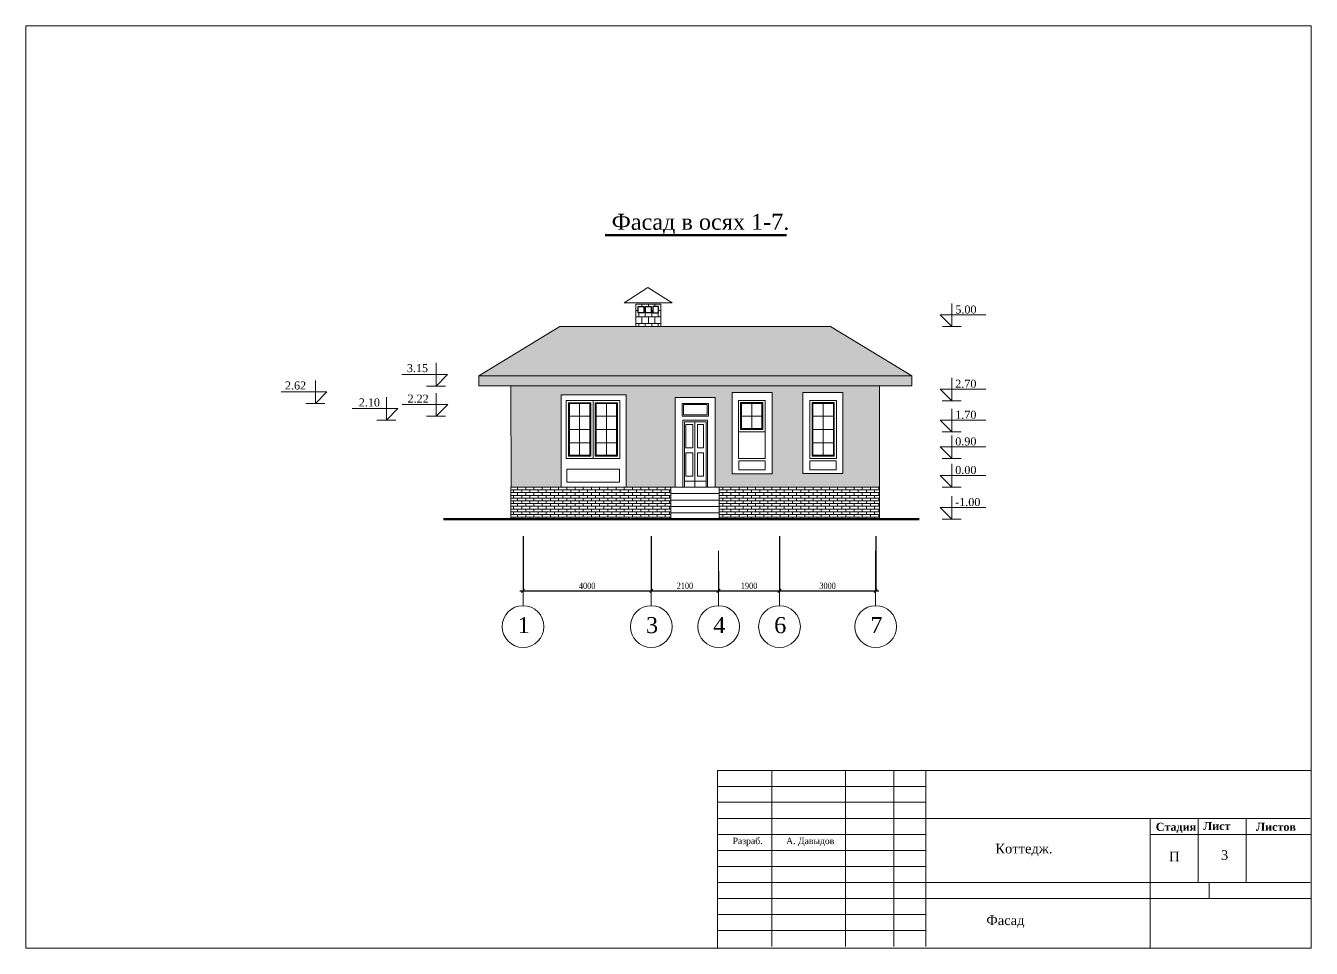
# Model space of a CAD drawing. Extents: x 1560470 to 2285577, y -245723 to 320220.
# Drawn here: x 2009615 to 2049718, y -245463 to -216678 of the extents above; entities that cross this region are included whole.
import ezdxf

# ---------------------------------------------------------------- set-up
doc = ezdxf.new("R2010")
doc.units = 0
doc.header["$LTSCALE"] = 500
doc.header["$MEASUREMENT"] = 0
doc.layers.get('0').update_dxf_attribs({"linetype": 'CONTINUOUS', "lineweight": 0, "plot": 0})
doc.layers.add('Для печати', color=250, linetype='CONTINUOUS', lineweight=0)
doc.layers.get('0').off()
doc.styles.add('NAKLON', font='TIMESBD.TTF', dxfattribs={"height": 500})
doc.styles.get("Standard").update_dxf_attribs({"font": 'TIMES.TTF', "width": 0.8, "height": 200})
doc.dimstyles.new('ISO-25', dxfattribs={"dimtxt": 300, "dimasz": 100, "dimexe": 0, "dimexo": 0, "dimgap": 50, "dimtad": 1, "dimdec": 0, "dimrnd": 10, "dimtxsty": 'Standard', "dimblk": 'OBLIQUE', "dimcen": 100, "dimdle": 100, "dimadec": 0, "dimazin": 0, "dimtfac": 1, "dimtdec": 0, "dimtmove": 0, "dimatfit": 3, "dimldrblk": 'OBLIQUE', "dimfxl": 0, "dimarcsym": 0})

# ---------------------------------------------------------------- blocks, each defined once
blk = doc.blocks.new('_Oblique')
at = {"color": 0, "linetype": 'ByBlock', "lineweight": -2}
blk.add_line((-0.5, -0.5), (0.5, 0.5), dxfattribs=at)
blk = doc.blocks.new('*D386')
at = {"layer": 'Для печати', "color": 0, "linetype": 'Continuous', "lineweight": -2, "ltscale": 0.13}
for p, q in [((2029129, -232599), (2029129, -234308)), ((2031229, -233695), (2031229, -234308)), ((2029029, -234308), (2031329, -234308))]:
    blk.add_line(p, q, dxfattribs=at)
at = {"layer": 'Для печати', "color": 0, "linetype": 'Continuous', "lineweight": -2, "ltscale": 0.13, "xscale": 100, "yscale": 100, "zscale": 100, "rotation": 180}
blk.add_blockref('_Oblique', (2029129, -234308), dxfattribs=at)
at = {"layer": 'Для печати', "color": 0, "linetype": 'Continuous', "lineweight": -2, "ltscale": 0.13, "xscale": 100, "yscale": 100, "zscale": 100}
blk.add_blockref('_Oblique', (2031229, -234308), dxfattribs=at)
at = {"layer": 'Для печати', "color": 0, "linetype": 'Continuous', "lineweight": 9, "ltscale": 0.13, "insert": (2030179, -234156), "char_height": 200, "attachment_point": 5}
blk.add_mtext('2100', dxfattribs=at)
blk = doc.blocks.new('*D387')
at = {"layer": 'Для печати', "color": 0, "linetype": 'Continuous', "lineweight": -2, "ltscale": 0.13}
for p, q in [((2025129, -232602), (2025129, -234308)), ((2029129, -232599), (2029129, -234308)), ((2025029, -234308), (2029229, -234308))]:
    blk.add_line(p, q, dxfattribs=at)
at = {"layer": 'Для печати', "color": 0, "linetype": 'Continuous', "lineweight": -2, "ltscale": 0.13, "xscale": 100, "yscale": 100, "zscale": 100, "rotation": 180}
blk.add_blockref('_Oblique', (2025129, -234308), dxfattribs=at)
at = {"layer": 'Для печати', "color": 0, "linetype": 'Continuous', "lineweight": -2, "ltscale": 0.13, "xscale": 100, "yscale": 100, "zscale": 100}
blk.add_blockref('_Oblique', (2029129, -234308), dxfattribs=at)
at = {"layer": 'Для печати', "color": 0, "linetype": 'Continuous', "lineweight": 9, "ltscale": 0.13, "insert": (2027129, -234156), "char_height": 200, "attachment_point": 5}
blk.add_mtext('4000', dxfattribs=at)
blk = doc.blocks.new('*D388')
at = {"layer": 'Для печати', "color": 0, "linetype": 'Continuous', "lineweight": -2, "ltscale": 0.13}
for p, q in [((2033129, -232602), (2033129, -234308)), ((2031229, -233695), (2031229, -234308)), ((2031129, -234308), (2033229, -234308))]:
    blk.add_line(p, q, dxfattribs=at)
at = {"layer": 'Для печати', "color": 0, "linetype": 'Continuous', "lineweight": -2, "ltscale": 0.13, "xscale": 100, "yscale": 100, "zscale": 100, "rotation": 180}
blk.add_blockref('_Oblique', (2031229, -234308), dxfattribs=at)
at = {"layer": 'Для печати', "color": 0, "linetype": 'Continuous', "lineweight": -2, "ltscale": 0.13, "xscale": 100, "yscale": 100, "zscale": 100}
blk.add_blockref('_Oblique', (2033129, -234308), dxfattribs=at)
at = {"layer": 'Для печати', "color": 0, "linetype": 'Continuous', "lineweight": 9, "ltscale": 0.13, "insert": (2032179, -234156), "char_height": 200, "attachment_point": 5}
blk.add_mtext('1900', dxfattribs=at)
blk = doc.blocks.new('*D389')
at = {"layer": 'Для печати', "color": 0, "linetype": 'Continuous', "lineweight": -2, "ltscale": 0.13}
for p, q in [((2033129, -232602), (2033129, -234308)), ((2036129, -232599), (2036129, -234308)), ((2033029, -234308), (2036229, -234308))]:
    blk.add_line(p, q, dxfattribs=at)
at = {"layer": 'Для печати', "color": 0, "linetype": 'Continuous', "lineweight": -2, "ltscale": 0.13, "xscale": 100, "yscale": 100, "zscale": 100, "rotation": 180}
blk.add_blockref('_Oblique', (2033129, -234308), dxfattribs=at)
at = {"layer": 'Для печати', "color": 0, "linetype": 'Continuous', "lineweight": -2, "ltscale": 0.13, "xscale": 100, "yscale": 100, "zscale": 100}
blk.add_blockref('_Oblique', (2036129, -234308), dxfattribs=at)
at = {"layer": 'Для печати', "color": 0, "linetype": 'Continuous', "lineweight": 9, "ltscale": 0.13, "insert": (2034629, -234156), "char_height": 200, "attachment_point": 5}
blk.add_mtext('3000', dxfattribs=at)

msp = doc.modelspace()

# ---------------------------------------------------------------- hatches: boundary and pattern name
at = {"layer": 'Для печати', "linetype": 'Continuous', "lineweight": 0, "ltscale": 1.3}
h = msp.add_hatch(dxfattribs=at)
h.set_pattern_fill('AR-B88', color=5, style=0)
h.set_pattern_definition([(7e-15, (1475016.68, 72532.5), (0, 203.2), []), (90, (1475016.68, 72532.49), (-101.6, 203.2), [203.2, -203.2])])
h.paths.add_polyline_path([(2028947.1, -225437.3), (2029123.1, -225437.3), (2029123.1, -225632.7), (2028947.1, -225632.7)], flags=16)
h.paths.add_polyline_path([(2029350, -225437.3), (2029174, -225437.3), (2029174, -225632.7), (2029350, -225632.7)], flags=16)
h.paths.add_polyline_path([(2028724.1, -225437.3), (2028900.1, -225437.3), (2028900.1, -225632.7), (2028724.1, -225632.7)], flags=16)
h.paths.add_polyline_path([(2028649.7, -225366.9), (2029424.3, -225366.9), (2029424.3, -226066.2), (2028649.7, -226066)])
at = {"layer": 'Для печати', "linetype": 'Continuous', "lineweight": 0, "ltscale": 0.13}
h = msp.add_hatch(dxfattribs=at)
h.set_pattern_fill('AR-RSHKE', color=5, scale=20, style=0)
h.set_pattern_definition([(0, (-1.44, -30430.82), (510, 240), [120, -100, 140, -60, 180, -80]), (0, (118.56, -30420.82), (510, 240), [100, -380, 80, -120]), (0, (358.56, -30445.82), (510, 240), [60, -620]), (90, (-1.44, -30430.82), (-170, 240), [230, -730]), (90, (118.56, -30430.82), (-170, 240), [225, -735]), (90, (218.56, -30430.82), (-170, 240), [210, -750]), (90, (358.56, -30445.82), (-170, 240), [230, -730]), (90, (418.56, -30445.82), (-170, 240), [230, -730]), (90, (598.56, -30430.82), (-170, 240), [220, -740])])
edge = h.paths.add_edge_path()
edge.add_line((2023751.7, -227606.2), (2026281.1, -226065.7))
edge.add_line((2026281.1, -226065.7), (2034723.1, -226065.8))
edge.add_line((2034723.1, -226065.8), (2037251.9, -227606.3))
edge.add_line((2037251.9, -227606.3), (2023751.7, -227606.3))
h = msp.add_hatch(dxfattribs=at)
h.set_pattern_fill('ANSI36', color=5, scale=350, angle=134, style=0)
h.set_pattern_definition([(179, (-1.44, -30430.82), (-77.3143819, -42.4071368), [109.375, -21.875, 0, -21.875])])
h.paths.add_polyline_path([(2023751.7, -227606.2), (2037251.9, -227606.2), (2037251.9, -227916.3), (2023751.7, -227916.3)])
h = msp.add_hatch(dxfattribs=at)
h.set_pattern_fill('AR-SAND', color=5, scale=100, style=0)
h.set_pattern_definition([(37.5, (-1.44, -30430.82), (-6.299336, 192.682377), [0, -152, 0, -170, 0, -162.5]), (7.5, (-1.44, -30430.82), (176.97767, 282.214607), [0, -82, 0, -137, 0, -52.5]), (327.5, (-124.44, -30430.82), (311.414186, 0.565905), [0, -50, 0, -180, 0, -235]), (317.5, (-124.44, -30430.82), (300.61266, 87.767556), [0, -25, 0, -118, 0, -135])])
h.paths.add_polyline_path([(2036251.5, -231077.2), (2024753.8, -231077.2), (2024752.2, -227916.3), (2036251.5, -227916.3)])
h.paths.add_polyline_path([(2026319.7, -228195), (2028342.4, -228195), (2028342.4, -231077.2), (2026319.7, -231077.2)], flags=16)
h.paths.add_polyline_path([(2029873.5, -228279.6), (2031123.2, -228279.6), (2031123.2, -231076.8), (2029873.5, -231076.8)], flags=16)
h.paths.add_polyline_path([(2031651.2, -228124.8), (2032900.9, -228124.8), (2032900.9, -230654.6), (2031651.2, -230654.6)], flags=16)
h.paths.add_polyline_path([(2035103.3, -228124.4), (2033853.6, -228124.4), (2033853.6, -230654.1), (2035103.3, -230654.1)], flags=16)
h = msp.add_hatch(dxfattribs=at)
h.set_pattern_fill('AR-BRSTD', color=5, scale=32, style=0)
h.set_pattern_definition([(0, (-1.44, -30430.82), (0, 85.344), []), (90, (-1.44, -30430.82), (-128, 85.344), [85.344, -85.344])])
h.paths.add_polyline_path([(2024752.1, -231077.2), (2036251.5, -231077.2), (2036251.5, -232077.4), (2024752.1, -232077.4)])
h.paths.add_polyline_path([(2031243.4, -231077.2), (2029739.5, -231077.2), (2029739.5, -232077.4), (2031243.4, -232077.4)])
at = {"layer": 'Для печати', "linetype": 'Continuous', "lineweight": 15, "ltscale": 0.13}
h = msp.add_hatch(dxfattribs=at)
h.set_pattern_fill('ANSI31', color=5, scale=1600, angle=135, style=0)
h.set_pattern_definition([(180, (-1.44, -30476.85), (-4e-14, -200), [])])
h.paths.add_polyline_path([(2031243.4, -231123.2), (2029739.5, -231123.2), (2029739.5, -232123.4), (2031243.4, -232123.4)])

# ---------------------------------------------------------------- linework, layer by layer
at = {"layer": 'Для печати', "color": 5, "linetype": 'Continuous', "lineweight": 50, "ltscale": 0.13}
for p, q in [((2033347.8, -223217.7), (2027688.8, -223217.7)), ((2022650.5, -232077.4), (2037487.7, -232077.4))]:
    msp.add_line(p, q, dxfattribs=at)
at = {"layer": 'Для печати', "color": 5, "linetype": 'Continuous', "lineweight": 15}
for p, q in [((2038505.2, -226063.3), (2038505.2, -225343.4)), ((2038145.2, -225703.4), (2039567.5, -225703.4)), ((2038505.2, -226063.3), (2038145.2, -225703.4)), ((2038209.5, -226063.3), (2038800.9, -226063.3)), ((2022414.7, -227919.6), (2022414.7, -227199.7)), ((2018650.2, -228463.4), (2018650.2, -227743.4)), ((2022774.7, -227559.7), (2021352.4, -227559.7)), ((2022414.7, -227919.6), (2022774.7, -227559.7)), ((2038502.8, -228379.9), (2038502.8, -227659.9)), ((2019010.2, -228103.4), (2017587.9, -228103.4)), ((2018650.2, -228463.4), (2019010.2, -228103.4)), ((2022710.4, -227919.6), (2022119, -227919.6)), ((2022417.6, -228858.6), (2022417.6, -228138.6)), ((2038142.8, -228019.9), (2039565.1, -228019.9)), ((2038502.8, -228379.9), (2038142.8, -228019.9)), ((2018945.9, -228463.4), (2018354.5, -228463.4)), ((2020864.9, -228986), (2020864.9, -228266)), ((2022777.6, -228498.6), (2021355.3, -228498.6)), ((2022417.6, -228858.6), (2022777.6, -228498.6)), ((2026476.6, -228374), (2028145.3, -228373.4)), ((2026476.6, -228374.8), (2026476.6, -230177.6)), ((2026546.1, -228439.4), (2026546.1, -230108.6)), ((2026546.1, -228439.4), (2027241.6, -228439.4)), ((2026574, -228469.2), (2026574, -230080.8)), ((2026574, -228469.2), (2027213.8, -228469.2)), ((2026893.9, -228439.7), (2026893.9, -230108.6)), ((2027213.8, -228469.1), (2027213.8, -230080.8)), ((2027241.6, -228439.2), (2027241.6, -230108.6)), ((2027311.2, -228373.7), (2027311.2, -230177.9)), ((2027380.2, -228439.2), (2027380.2, -230108.6)), ((2028075.7, -228439.4), (2027380.2, -228439.4)), ((2027408, -228469.1), (2027408, -230080.8)), ((2028047.9, -228469.2), (2027408, -228469.2)), ((2027728, -228439.7), (2027728, -230108.6)), ((2028047.9, -228469.2), (2028047.9, -230080.8)), ((2028075.7, -228439.4), (2028075.7, -230108.6)), ((2028145.3, -228374.2), (2028145.3, -230177.6)), ((2031845.7, -228374.7), (2031845.7, -230177.5)), ((2031914.1, -228437.6), (2032609.6, -228437.6)), ((2031915.3, -228439.3), (2032610.8, -228439.3)), ((2031941.9, -228467.4), (2032581.7, -228467.4)), ((2032261.9, -228439.4), (2032261.9, -229272.2)), ((2032680.3, -228373.6), (2032680.3, -230177.8)), ((2034074.2, -228373.1), (2034074.2, -230177.2)), ((2034143.7, -228438.7), (2034143.7, -230108.1)), ((2034839.2, -228438.9), (2034143.7, -228438.9)), ((2034171.6, -228468.6), (2034171.6, -230080.2)), ((2034811.4, -228468.6), (2034171.6, -228468.6)), ((2034491.5, -228439.2), (2034491.5, -230108.1)), ((2034811.4, -228468.6), (2034811.4, -230080.2)), ((2034839.2, -228438.9), (2034839.2, -230108.1)), ((2034908.8, -228374.2), (2034908.8, -230177.1)), ((2038207.1, -228379.9), (2038798.5, -228379.9)), ((2021224.9, -228626), (2019802.6, -228626)), ((2020864.9, -228986), (2021224.9, -228626)), ((2022713.3, -228858.6), (2022121.9, -228858.6)), ((2026546.1, -228856.7), (2027241.6, -228856.7)), ((2028075.7, -228856.7), (2027380.2, -228856.7)), ((2030111.2, -228985.1), (2030886.3, -228985.1)), ((2030886.3, -228985.6), (2030886.3, -231076.9)), ((2032609.6, -228856.4), (2031914.1, -228856.4)), ((2034839.2, -228856.2), (2034143.7, -228856.2)), ((2038502.3, -229347.1), (2038502.3, -228627.1)), ((2021160.6, -228986), (2020569.2, -228986)), ((2026546.1, -229274), (2027241.6, -229274)), ((2028075.7, -229274), (2027380.2, -229274)), ((2030161.2, -229035.1), (2030161.2, -231076.9)), ((2030161.2, -229035.1), (2030836.2, -229035.1)), ((2030161.3, -229035.1), (2030161.3, -231076.9)), ((2030206.7, -229115.1), (2030206.7, -229845.1)), ((2030206.7, -229115.1), (2030421.7, -229115.1)), ((2030421.7, -229115.1), (2030421.7, -229845.1)), ((2030486.3, -229035.1), (2030486.3, -231076.9)), ((2030566.3, -229115.1), (2030566.3, -229845.1)), ((2030566.3, -229115.1), (2030756.3, -229115.1)), ((2030756.3, -229115.1), (2030756.3, -229845.1)), ((2030836.3, -229035.1), (2030836.3, -231076.9)), ((2031914.1, -229272.2), (2032609.6, -229272.2)), ((2034839.2, -229273.5), (2034143.7, -229273.5)), ((2038502.3, -229347.1), (2038142.3, -228987.1)), ((2038142.3, -228987.1), (2039564.6, -228987.1)), ((2038206.6, -229347.1), (2038798, -229347.1)), ((2026546.1, -229691.3), (2027241.6, -229691.3)), ((2028075.7, -229691.3), (2027380.2, -229691.3)), ((2034839.2, -229690.8), (2034143.7, -229690.8)), ((2038503, -230179.6), (2038503, -229459.6)), ((2026476.6, -230177.6), (2028145.3, -230177)), ((2026546.1, -230108.6), (2027241.6, -230108.6)), ((2026574, -230080.8), (2027213.8, -230080.8)), ((2028075.7, -230108.6), (2027380.2, -230108.6)), ((2028047.9, -230080.8), (2027408, -230080.8)), ((2030206.7, -229845.1), (2030421.7, -229845.1)), ((2030206.7, -230005.1), (2030206.7, -230735.1)), ((2030206.7, -230005.1), (2030421.7, -230005.1)), ((2030421.7, -230005.1), (2030421.7, -230735.1)), ((2030566.3, -229845.1), (2030756.3, -229845.1)), ((2030566.3, -230005.1), (2030566.3, -230735.1)), ((2030566.3, -230005.1), (2030756.3, -230005.1)), ((2030756.3, -230005.1), (2030756.3, -230735.1)), ((2034839.2, -230108.1), (2034143.7, -230108.1)), ((2034811.4, -230080.2), (2034171.6, -230080.2)), ((2038143, -229819.6), (2039565.3, -229819.6)), ((2038503, -230179.6), (2038143, -229819.6)), ((2038207.4, -230179.6), (2038798.7, -230179.6)), ((2038502.9, -231071.1), (2038502.9, -230351.1)), ((2030163.1, -230885.1), (2030836.3, -230885.1)), ((2030206.7, -230735.1), (2030421.7, -230735.1)), ((2030566.3, -230735.1), (2030756.3, -230735.1)), ((2038502.9, -231071.1), (2038142.9, -230711.1)), ((2038142.9, -230711.1), (2039565.2, -230711.1)), ((2038207.2, -231071.1), (2038798.6, -231071.1)), ((2038500.7, -232071.7), (2038500.7, -231351.8)), ((2038140.7, -231711.8), (2039563, -231711.8)), ((2038500.7, -232071.7), (2038140.7, -231711.8)), ((2038205, -232071.7), (2038796.4, -232071.7)), ((2032891.1, -245410.5), (2032892, -239910.5)), ((2035191.1, -245410.9), (2035192, -239910.9)), ((2036691.1, -245411.1), (2036692, -239911.1)), ((2037691.1, -245411.3), (2037692, -239911.3)), ((2031192, -240410.2), (2037692, -240411.3)), ((2031191.8, -241410.2), (2037691.8, -241411.3)), ((2031191.7, -241910.2), (2037691.7, -241911.3)), ((2044693.7, -241913.2), (2049693.7, -241914)), ((2031191.5, -242910.2), (2037691.5, -242911.3)), ((2031191.5, -243410.2), (2037691.5, -243411.3)), ((2031191.4, -243910.2), (2049691.4, -243913.3)), ((2031191.3, -244410.2), (2037691.3, -244411.3)), ((2031191.2, -244910.2), (2037691.2, -244911.3))]:
    msp.add_line(p, q, dxfattribs=at)
at = {"layer": 'Для печати', "color": 5, "linetype": 'Continuous', "lineweight": 0}
for p, q in [((2025128.8, -233063), (2025128.8, -234771.9)), ((2029129.2, -233063), (2029129.2, -234771.8)), ((2031229.1, -233063), (2031229.1, -234771.8)), ((2033128.9, -233063), (2033128.9, -234771.9)), ((2036128.5, -233063), (2036128.5, -234771.8))]:
    msp.add_line(p, q, dxfattribs=at)
at = {"layer": 'Для печати', "color": 5, "linetype": 'Continuous', "lineweight": 15, "ltscale": 0.13}
for p, q in [((2031191.5, -239914.4), (2049693.5, -239914.4)), ((2031191.5, -245451.5), (2031191.5, -239914.4)), ((2037685.6, -240905.7), (2031194.3, -240905.7)), ((2031216.7, -241409.6), (2049687.8, -241409.6)), ((2044694, -241408.7), (2044694, -245462.6)), ((2046190.6, -241408.7), (2046190.6, -243406.5)), ((2047687.2, -241408.7), (2047687.2, -243406.5)), ((2031204.2, -242412.6), (2037691.9, -242412.6)), ((2037693.1, -243406.7), (2044686.8, -243406.7)), ((2044686.8, -243406.7), (2049687.5, -243406.7)), ((2046536, -243406.5), (2046536, -243909.6))]:
    msp.add_line(p, q, dxfattribs=at)
at = {"layer": 'Для печати', "color": 5, "linetype": 'Continuous', "lineweight": 0, "ltscale": 0.13}
msp.add_lwpolyline([(2049717.6, -245460.9), (2009615, -245460.9), (2009615, -216677.7), (2049717.6, -216677.7)], close=True, dxfattribs=at)
at = {"layer": 'Для печати', "color": 5, "linetype": 'Continuous', "lineweight": 15, "ltscale": 1.3}
for points in [[(2029784.8, -225322.5), (2029021.4, -224844.3), (2028286.2, -225321.6)], [(2028649.7, -225366.9), (2029424.3, -225366.9), (2029424.3, -226066.2), (2028649.7, -226066)]]:
    msp.add_lwpolyline(points, close=True, dxfattribs=at)
at = {"layer": 'Для печати', "color": 5, "linetype": 'Continuous', "lineweight": 30, "ltscale": 1.3}
for points in [[(2028724.1, -225437.3), (2028900.1, -225437.3), (2028900.1, -225632.7), (2028724.1, -225632.7)], [(2028947.1, -225437.3), (2029123.1, -225437.3), (2029123.1, -225632.7), (2028947.1, -225632.7)], [(2029350, -225437.3), (2029174, -225437.3), (2029174, -225632.7), (2029350, -225632.7)]]:
    msp.add_lwpolyline(points, close=True, dxfattribs=at)
at = {"layer": 'Для печати', "color": 5, "linetype": 'Continuous', "lineweight": 15, "ltscale": 0.13}
msp.add_lwpolyline([(2023751.7, -227606.2), (2026281.1, -226065.7), (2034723.1, -226065.8), (2037251.9, -227606.3), (2023751.7, -227606.3)], dxfattribs=at)
for points in [[(2023751.7, -227606.2), (2037251.9, -227606.2), (2037251.9, -227916.3), (2023751.7, -227916.3)], [(2036251.5, -231077.2), (2024753.8, -231077.2), (2024752.2, -227916.3), (2036251.5, -227916.3)], [(2031651.2, -228124.8), (2032900.9, -228124.8), (2032900.9, -230654.6), (2031651.2, -230654.6)], [(2035103.3, -228124.4), (2033853.6, -228124.4), (2033853.6, -230654.1), (2035103.3, -230654.1)], [(2026319.7, -228195), (2028342.4, -228195), (2028342.4, -231077.2), (2026319.7, -231077.2)], [(2029873.5, -228279.6), (2031123.2, -228279.6), (2031123.2, -231076.8), (2029873.5, -231076.8)], [(2030089.5, -228462.4), (2030915.8, -228462.4), (2030915.8, -228859.8), (2030089.5, -228859.8)], [(2030871.2, -228819.2), (2030131, -228819.2), (2030131, -228500.3), (2030871.2, -228500.3)], [(2032679.1, -228373), (2031845, -228373), (2031845, -229347.4), (2032679.1, -229347.4)], [(2032680.3, -230177.6), (2031845.7, -230177.6), (2031845.7, -228374.7), (2032680.3, -228374.7)], [(2032609.6, -228437.6), (2031914.1, -228437.6), (2031914.1, -229272.2), (2032609.6, -229272.2)], [(2032581.7, -228467.4), (2031941.9, -228467.4), (2031941.9, -229242.5), (2032581.7, -229242.5)], [(2034074.2, -230177.2), (2034908.8, -230177.2), (2034908.8, -228374.2), (2034074.2, -228374.2)], [(2030886.3, -231076.9), (2030111.2, -231076.9), (2030111.2, -228985.1), (2030886.3, -228985.1)], [(2026490.8, -230518.6), (2028141.5, -230518.6), (2028141.5, -230917.1), (2026490.8, -230917.1)], [(2031856.8, -230250.9), (2032683.1, -230250.9), (2032683.1, -230530.9), (2031856.8, -230530.9)], [(2034897.7, -230250.5), (2034071.3, -230250.5), (2034071.3, -230530.5), (2034897.7, -230530.5)], [(2024752.1, -231077.2), (2036251.5, -231077.2), (2036251.5, -232077.4), (2024752.1, -232077.4)], [(2031243.4, -231077.2), (2029739.5, -231077.2), (2029739.5, -232077.4), (2031243.4, -232077.4)]]:
    msp.add_lwpolyline(points, close=True, dxfattribs=at)
at = {"layer": 'Для печати', "color": 5, "linetype": 'Continuous', "lineweight": 0}
for centre in [(2025129.5, -235424.5), (2029129.9, -235424.5), (2031229.8, -235424.5), (2033129.6, -235424.5), (2036129.3, -235424.5)]:
    msp.add_circle(centre, 651.5, dxfattribs=at)

# ---------------------------------------------------------------- texts
at = {"layer": 'Для печати', "color": 5, "linetype": 'Continuous', "lineweight": 15, "ltscale": 0.13}
msp.add_text('Фасад в осях 1-7.', height=500, dxfattribs=at).set_placement((2027894.6, -223046.3))
at = {"layer": 'Для печати', "color": 5, "linetype": 'Continuous', "lineweight": 15}
for s, height, p in [('5.00', 250, (2038613.7, -225656.7)), ('3.15', 250, (2021505.3, -227485.5)), ('2.62', 250, (2017701.6, -228027.3)), ('2.70', 250, (2038611.3, -227973.3)), ('2.10', 250, (2020004.8, -228556.7)), ('2.22', 250, (2021526.3, -228439.9)), ('1.70', 250, (2038610.8, -228940.4)), ('0.90', 250, (2038611.5, -229773)), ('0.00', 250, (2038611.4, -230664.4)), ('-1.00', 250, (2038609.2, -231665.1)), ('Разраб.', 200, (2031665.4, -242212.9)), ('А. Давыдов', 200, (2033335.9, -242212.9)), ('П', 300, (2045282.3, -242746.4)), ('3', 300, (2046899.9, -242702)), ('Фасад ', 300, (2039580.4, -244737.7))]:
    msp.add_text(s, height=height, dxfattribs=at).set_placement(p)
at = {"layer": 'Для печати', "color": 5, "linetype": 'Continuous', "lineweight": 0}
for s, p in [('1', (2024963.1, -235628.7)), ('3', (2028963.5, -235628.7)), ('4', (2031063.3, -235628.7)), ('6', (2032963.2, -235628.7)), ('7', (2035962.8, -235628.7))]:
    msp.add_text(s, height=500, dxfattribs=at).set_placement(p)
at = {"layer": 'Для печати', "color": 5, "linetype": 'Continuous', "lineweight": 15, "ltscale": 0.13, "style": 'NAKLON'}
for s, p in [('Стадия', (2044866.2, -241797.6)), ('Лист', (2046345.7, -241773.4)), ('Листов', (2047995, -241797.6))]:
    msp.add_text(s, height=250, dxfattribs=at).set_placement(p)
at = {"layer": 'Для печати', "color": 5, "linetype": 'Continuous', "lineweight": 9}
msp.add_text('Коттедж.', height=300, dxfattribs=at).set_placement((2039861.8, -242502.8))

# ---------------------------------------------------------------- dimensions: what is measured, and where the dimension line sits
at = {"layer": 'Для печати', "color": 5, "linetype": 'Continuous', "lineweight": 9, "ltscale": 0.13}
for base, p1, p2, picture, middle in [((2029129.2, -234308), (2025128.8, -232602.1), (2029129.2, -232598.8), '*D387', (2027129, -234156.2)), ((2031229.1, -234308), (2029129.2, -232598.8), (2031229.1, -233695.4), '*D386', (2030179.1, -234156.2)), ((2033128.9, -234308), (2031229.1, -233695.4), (2033128.9, -232601.6), '*D388', (2032179, -234155.9)), ((2036128.5, -234308), (2033128.9, -232601.6), (2036128.5, -232599), '*D389', (2034628.7, -234156.2))]:
    dim = msp.add_linear_dim(base=base, p1=p1, p2=p2, dimstyle='ISO-25', dxfattribs=at)
    dim.commit()
    dim.dimension.update_dxf_attribs({"geometry": picture, "text_midpoint": middle})

doc.saveas('drawing.dxf')
